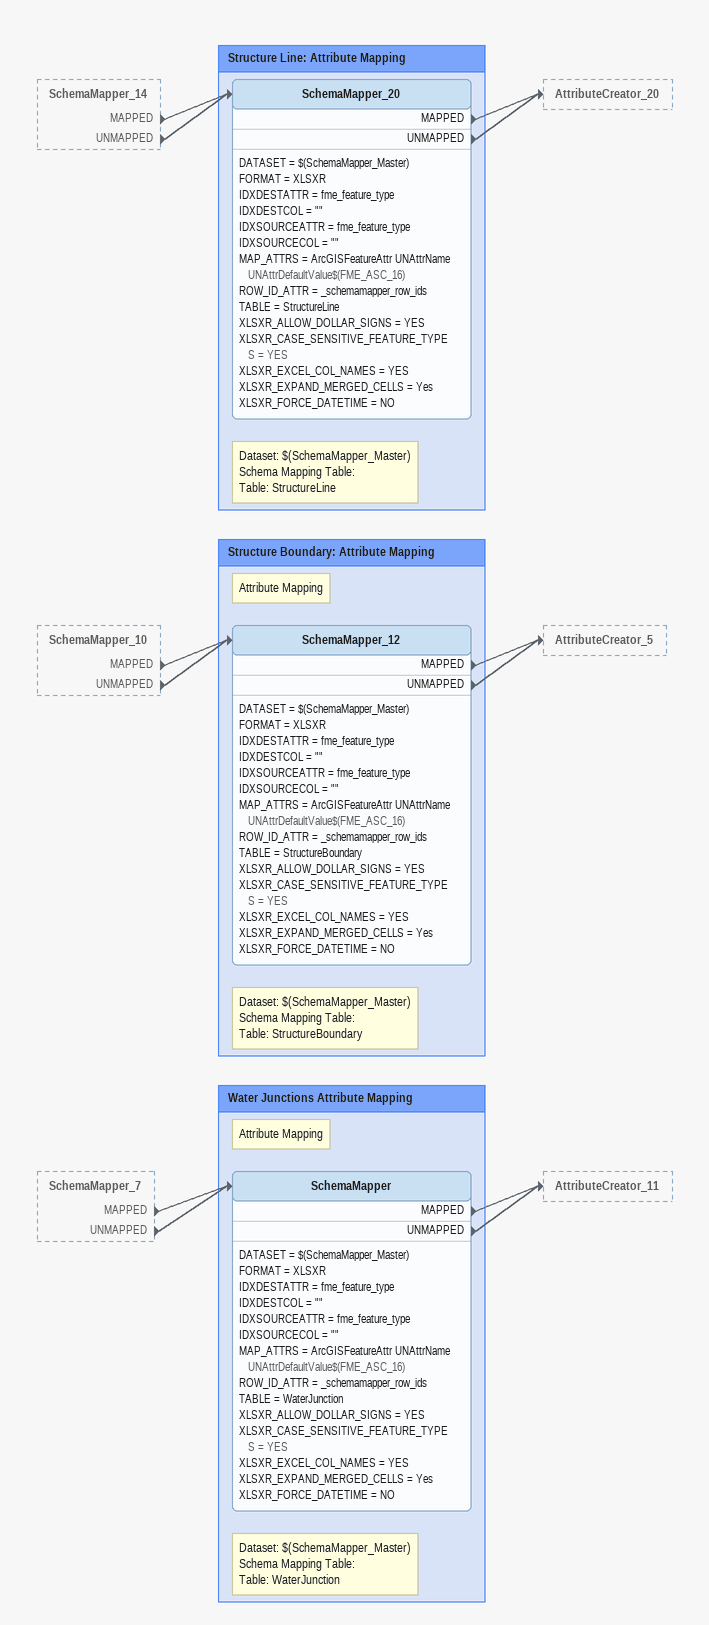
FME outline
SchemaMapper_14 [outside]
    MAPPED -> SchemaMapper_20
    UNMAPPED -> SchemaMapper_20
SchemaMapper_10 [outside]
    MAPPED -> SchemaMapper_12
    UNMAPPED -> SchemaMapper_12
SchemaMapper_7 [outside]
    MAPPED -> SchemaMapper
    UNMAPPED -> SchemaMapper

Bookmark: Water Junctions Attribute Mapping
Note: Attribute Mapping
Note: Dataset: $(SchemaMapper_Master) / Schema Mapping Table: / Table: WaterJunction
SchemaMapper
    DATASET = $(SchemaMapper_Master)
    FORMAT = XLSXR
    IDXDESTATTR = fme_feature_type
    IDXDESTCOL = ""
    IDXSOURCEATTR = fme_feature_type
    IDXSOURCECOL = ""
    MAP_ATTRS = ArcGISFeatureAttr UNAttrName UNAttrDefaultValue$(FME_ASC_16)
    ROW_ID_ATTR = _schemamapper_row_ids
    TABLE = WaterJunction
    XLSXR_ALLOW_DOLLAR_SIGNS = YES
    XLSXR_CASE_SENSITIVE_FEATURE_TYPES = YES
    XLSXR_EXCEL_COL_NAMES = YES
    XLSXR_EXPAND_MERGED_CELLS = Yes
    XLSXR_FORCE_DATETIME = NO
    MAPPED -> AttributeCreator_11
    UNMAPPED -> AttributeCreator_11

Bookmark: Structure Line: Attribute Mapping
Note: Dataset: $(SchemaMapper_Master) / Schema Mapping Table: / Table: StructureLine
SchemaMapper_20
    DATASET = $(SchemaMapper_Master)
    FORMAT = XLSXR
    IDXDESTATTR = fme_feature_type
    IDXDESTCOL = ""
    IDXSOURCEATTR = fme_feature_type
    IDXSOURCECOL = ""
    MAP_ATTRS = ArcGISFeatureAttr UNAttrName UNAttrDefaultValue$(FME_ASC_16)
    ROW_ID_ATTR = _schemamapper_row_ids
    TABLE = StructureLine
    XLSXR_ALLOW_DOLLAR_SIGNS = YES
    XLSXR_CASE_SENSITIVE_FEATURE_TYPES = YES
    XLSXR_EXCEL_COL_NAMES = YES
    XLSXR_EXPAND_MERGED_CELLS = Yes
    XLSXR_FORCE_DATETIME = NO
    MAPPED -> AttributeCreator_20
    UNMAPPED -> AttributeCreator_20

Bookmark: Structure Boundary: Attribute Mapping
Note: Attribute Mapping
Note: Dataset: $(SchemaMapper_Master) / Schema Mapping Table: / Table: StructureBoundary
SchemaMapper_12
    DATASET = $(SchemaMapper_Master)
    FORMAT = XLSXR
    IDXDESTATTR = fme_feature_type
    IDXDESTCOL = ""
    IDXSOURCEATTR = fme_feature_type
    IDXSOURCECOL = ""
    MAP_ATTRS = ArcGISFeatureAttr UNAttrName UNAttrDefaultValue$(FME_ASC_16)
    ROW_ID_ATTR = _schemamapper_row_ids
    TABLE = StructureBoundary
    XLSXR_ALLOW_DOLLAR_SIGNS = YES
    XLSXR_CASE_SENSITIVE_FEATURE_TYPES = YES
    XLSXR_EXCEL_COL_NAMES = YES
    XLSXR_EXPAND_MERGED_CELLS = Yes
    XLSXR_FORCE_DATETIME = NO
    MAPPED -> AttributeCreator_5
    UNMAPPED -> AttributeCreator_5
